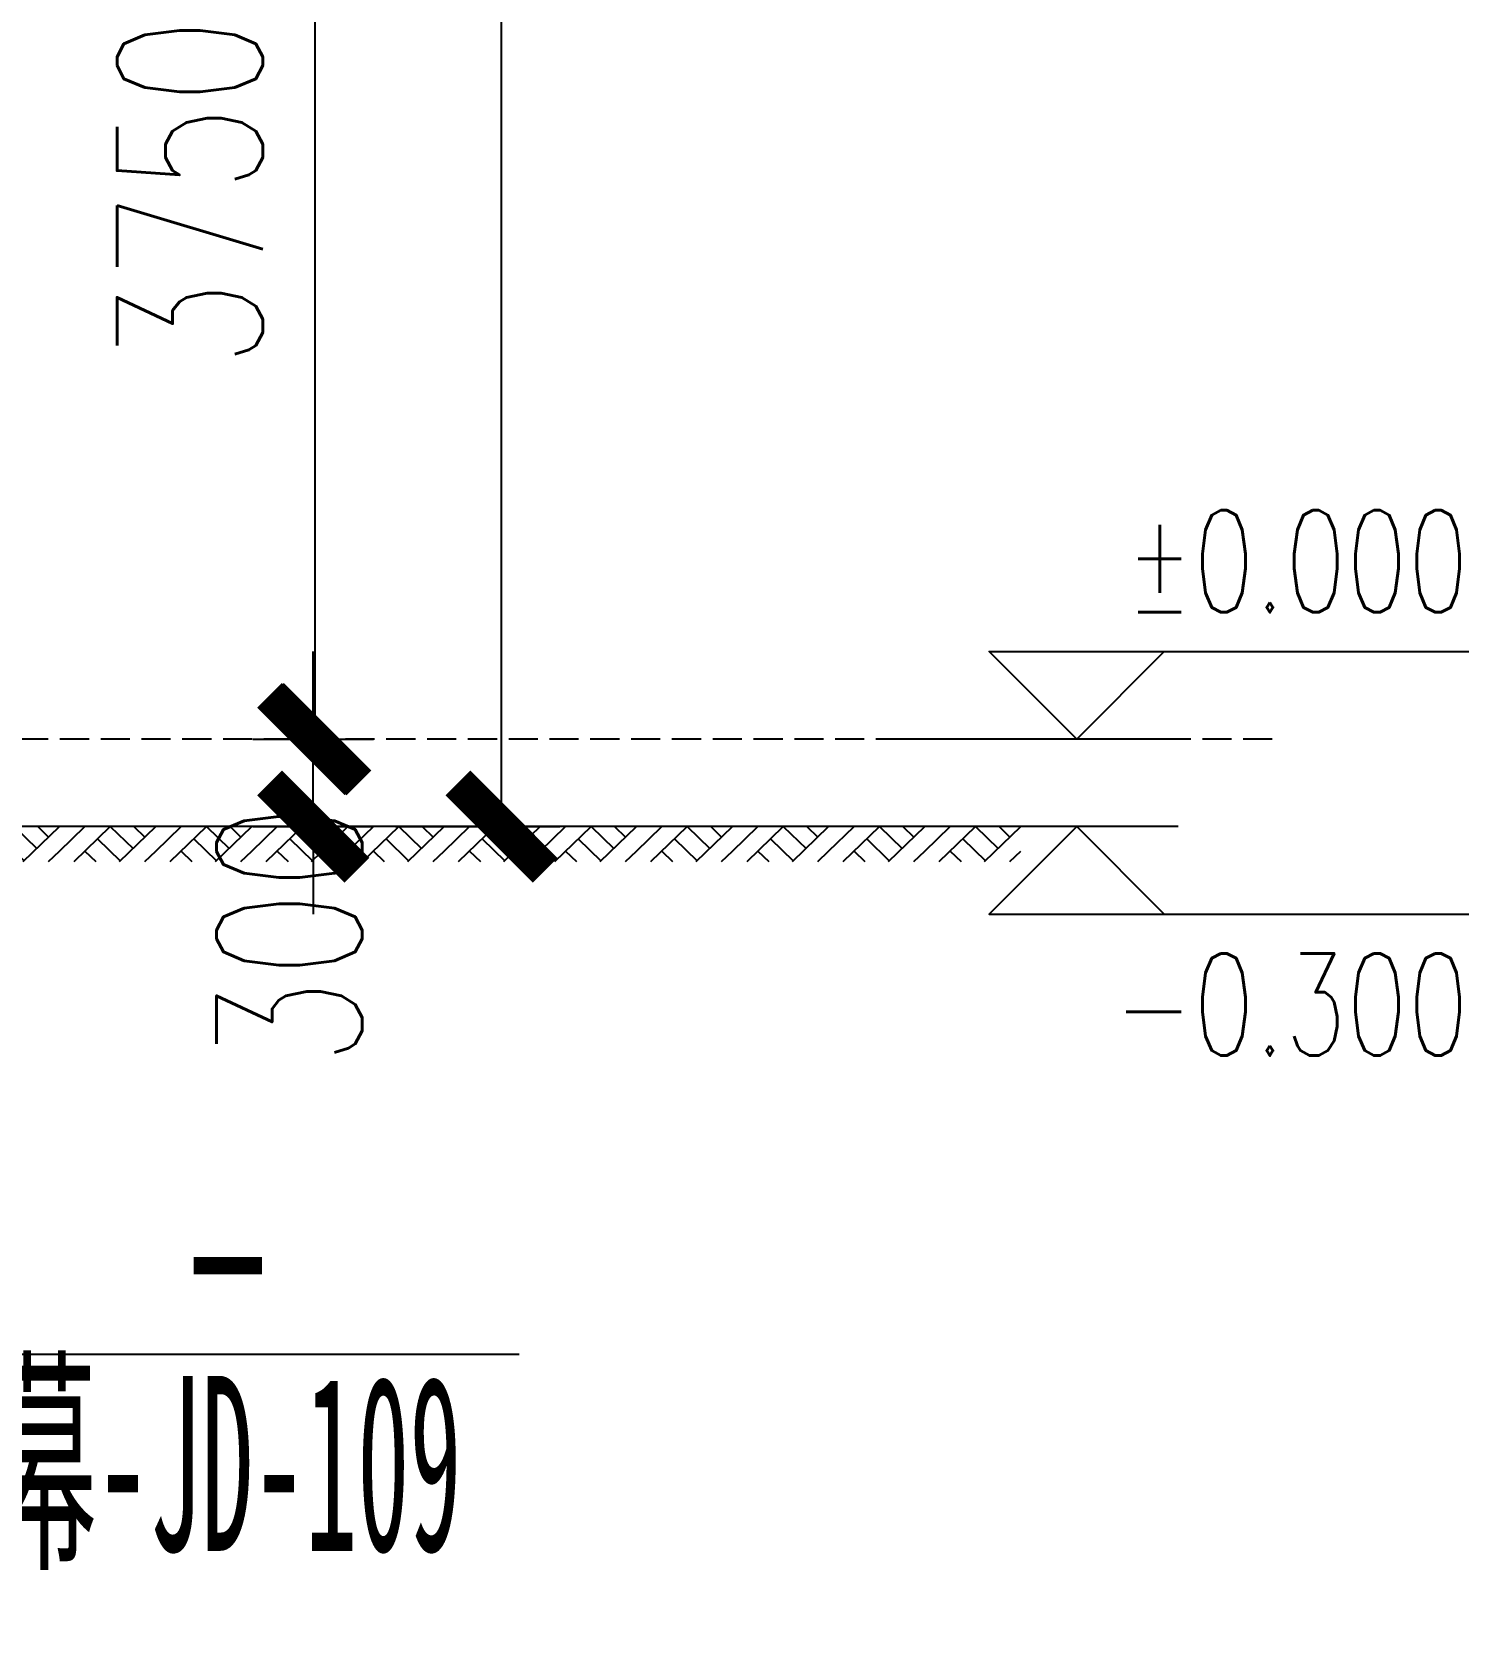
# Model space of a CAD drawing. Extents: x 220580 to 2027826, y -309201 to 71987.
# Drawn here: x 325459 to 330388, y -168389 to -162855 of the extents above; entities that cross this region are included whole.
import ezdxf
from ezdxf.enums import TextEntityAlignment as Align

# ---------------------------------------------------------------- set-up
doc = ezdxf.new("R2010")
doc.units = 0
doc.linetypes.add('DASH', pattern=[0.35, 0.25, -0.1])
doc.linetypes.add('ZN-DOT', pattern=[0.25, 0, -0.25])
for name, color, linetype in [('!ZN6-层高线-8', 8, 'ZN-DOT'), ('20剖面图$0$A-HATCH-2', 251, 'Continuous'), ('20剖面图$0$A-SFCE', 30, 'Continuous'), ('20剖面图$0$AS-WALL', 40, 'Continuous'), ('3符号', 173, 'Continuous'), ('3索引', 3, 'Continuous'), ('DIM', 173, 'Continuous')]:
    doc.layers.add(name, color=color, linetype=linetype)
doc.styles.add('DHTEXT-1', font='ROMANS.shx', dxfattribs={"width": 0.7, "bigfont": 'CHINESE.shx'})
doc.styles.add('中南符号', font='simhei.ttf')
doc.styles.add('卓越符号', font='ROMANS.shx', dxfattribs={"width": 0.7, "bigfont": 'CHINESE.shx'})
doc.dimstyles.new('ZN3', dxfattribs={"dimscale": 3, "dimtxt": 2.5, "dimasz": 1.5, "dimexe": 1, "dimexo": 2, "dimgap": 0.9, "dimtad": 1, "dimdec": 0, "dimdsep": 46, "dimtxsty": 'DHTEXT-1', "dimblk": 'ARCHTICK', "dimcen": 2.5, "dimclrd": 173, "dimclre": 173, "dimclrt": 7, "dimazin": 2, "dimtfac": 1, "dimtix": 1, "dimtmove": 2, "dimatfit": 3, "dimfxl": 0, "dimarcsym": 0})

# ---------------------------------------------------------------- blocks, each defined once
blk = doc.blocks.new('_ArchTick')
at = {"color": 0, "linetype": 'ByBlock', "const_width": 0.4}
blk.add_lwpolyline([(-0.5, -0.5), (0.5, 0.5)], dxfattribs=at)
blk = doc.blocks.new('*D548')
at = {"layer": 'Defpoints', "color": 0, "ltscale": 30, "transparency": 16777216}
for p in [(325816.5, -165279.4), (326423.3, -165279.4), (325816.5, -165579.4)]:
    blk.add_point(p, dxfattribs=at)
at = {"layer": 'DIM', "color": 173, "linetype": 'ByBlock', "lineweight": -2, "ltscale": 30, "transparency": 16777216}
for p, q in [((326423.3, -165279.4), (326423.3, -164979.4)), ((326216.5, -165279.4), (326623.3, -165279.4)), ((326423.3, -165579.4), (326423.3, -165279.4)), ((326216.5, -165579.4), (326623.3, -165579.4)), ((326423.3, -165579.4), (326423.3, -165879.4))]:
    blk.add_line(p, q, dxfattribs=at)
at = {"layer": 'DIM', "color": 173, "lineweight": -2, "ltscale": 30, "transparency": 16777216, "xscale": 300, "yscale": 300, "zscale": 300}
for p, rotation in [((326423.3, -165279.4), 270), ((326423.3, -165579.4), 90)]:
    blk.add_blockref('_ArchTick', p, dxfattribs=dict(at, rotation=rotation))
at = {"layer": 'DIM', "color": 7, "ltscale": 30, "transparency": 16777216, "insert": (326341.5, -165949.4), "char_height": 500, "attachment_point": 5, "rotation": 90, "style": 'DHTEXT-1'}
blk.add_mtext('300', dxfattribs=at)
blk = doc.blocks.new('*D549')
at = {"layer": 'Defpoints', "color": 0, "ltscale": 30, "transparency": 16777216}
for p in [(325816.5, -161529.4), (326430, -161529.4), (325816.5, -165279.4)]:
    blk.add_point(p, dxfattribs=at)
at = {"layer": 'DIM', "color": 173, "linetype": 'ByBlock', "lineweight": -2, "ltscale": 30, "transparency": 16777216}
for p, q in [((326216.5, -161529.4), (326630, -161529.4)), ((326430, -165279.4), (326430, -161529.4)), ((326216.5, -165279.4), (326630, -165279.4))]:
    blk.add_line(p, q, dxfattribs=at)
at = {"layer": 'DIM', "color": 173, "lineweight": -2, "ltscale": 30, "transparency": 16777216, "xscale": 300, "yscale": 300, "zscale": 300}
for p, rotation in [((326430, -161529.4), 90), ((326430, -165279.4), 270)]:
    blk.add_blockref('_ArchTick', p, dxfattribs=dict(at, rotation=rotation))
at = {"layer": 'DIM', "color": 7, "ltscale": 30, "transparency": 16777216, "insert": (326000, -163404.4), "char_height": 500, "attachment_point": 5, "rotation": 90, "style": 'DHTEXT-1'}
blk.add_mtext('3750', dxfattribs=at)
blk = doc.blocks.new('*D553')
at = {"layer": 'Defpoints', "color": 0, "ltscale": 30, "transparency": 16777216}
for p in [(326306, -152079.4), (327069.4, -152079.4), (326306, -165579.4)]:
    blk.add_point(p, dxfattribs=at)
at = {"layer": 'DIM', "color": 173, "linetype": 'ByBlock', "lineweight": -2, "ltscale": 30, "transparency": 16777216}
for p, q in [((326706, -152079.4), (327269.4, -152079.4)), ((327069.4, -165579.4), (327069.4, -152079.4)), ((326706, -165579.4), (327269.4, -165579.4))]:
    blk.add_line(p, q, dxfattribs=at)
at = {"layer": 'DIM', "color": 173, "lineweight": -2, "ltscale": 30, "transparency": 16777216, "xscale": 300, "yscale": 300, "zscale": 300}
for p, rotation in [((327069.4, -152079.4), 90), ((327069.4, -165579.4), 270)]:
    blk.add_blockref('_ArchTick', p, dxfattribs=dict(at, rotation=rotation))
at = {"layer": 'DIM', "color": 7, "ltscale": 30, "transparency": 16777216, "insert": (326639.4, -158829.4), "char_height": 500, "attachment_point": 5, "rotation": 90, "style": 'DHTEXT-1'}
blk.add_mtext('13500', dxfattribs=at)
blk = doc.blocks.new('20剖面图$0$$LinePat$素土夯实')
at = {"color": 0}
for p, q in [((0, -210), (210, 0)), ((120, -300), (420, 0)), ((420, 0), (608, -188)), ((495, -300), (795, 0)), ((615, 0), (705, -90)), ((315, -105), (502, -293)), ((210, -210), (300, -300)), ((705, -300), (795, -210))]:
    blk.add_line(p, q, dxfattribs=at)
blk = doc.blocks.new('20250828170426')
at = {"layer": '20剖面图$0$AS-WALL', "color": 8}
blk.add_lwpolyline([(4947.7, -250), (50, -250), (50, -250)], dxfattribs=at)
at = {"layer": '20剖面图$0$A-HATCH-2', "color": 8, "xscale": 0.4149008629672152, "yscale": 0.4, "zscale": 0.4}
for p in [(1319.4, -250), (1649.2, -250), (1979.1, -250), (2308.9, -250), (2638.8, -250), (2968.6, -250), (3298.5, -250), (3628.3, -250), (3958.2, -250), (4288, -250), (4617.8, -250)]:
    blk.add_blockref('20剖面图$0$$LinePat$素土夯实', p, dxfattribs=at)
blk = doc.blocks.new('*U416')
at = {"ltscale": 10}
blk.add_line((3.475, 0), (-6.849, 0), dxfattribs=at)
blk.add_lwpolyline([(3, 3), (0, 0), (-3, 3), (13.45, 3)])
at = {"color": 0, "style": '卓越符号', "width": 0.7, "flags": 8}
blk.add_attdef('±0.000', text='', height=3.5, dxfattribs=at).set_placement((13.45, 4.35), align=Align.RIGHT)
blk = doc.blocks.new('*U417')
at = {"ltscale": 10}
blk.add_line((3.475, 0), (-6.849, 0), dxfattribs=at)
blk.add_lwpolyline([(3, -3), (0, 0), (-3, -3), (13.45, -3)])
at = {"color": 0, "style": '卓越符号', "width": 0.7, "flags": 8}
blk.add_attdef('±0.000', text='', height=3.5, dxfattribs=at).set_placement((13.45, -7.85), align=Align.RIGHT)
blk = doc.blocks.new('中南-指向索引')
blk.add_wipeout([(0, 5), (-0.523, 4.973), (-1.04, 4.891), (-1.545, 4.755), (-2.034, 4.568), (-2.5, 4.33), (-2.939, 4.045), (-3.346, 3.716), (-3.716, 3.346), (-4.045, 2.939), (-4.33, 2.5), (-4.568, 2.034), (-4.755, 1.545), (-4.891, 1.04), (-4.973, 0.523), (-5, 0), (-4.973, -0.523), (-4.891, -1.04), (-4.755, -1.545), (-4.568, -2.034), (-4.33, -2.5), (-4.045, -2.939), (-3.716, -3.346), (-3.346, -3.716), (-2.939, -4.045), (-2.5, -4.33), (-2.034, -4.568), (-1.545, -4.755), (-1.04, -4.891), (-0.523, -4.973), (0, -5), (0.523, -4.973), (1.04, -4.891), (1.545, -4.755), (2.034, -4.568), (2.5, -4.33), (2.939, -4.045), (3.346, -3.716), (3.716, -3.346), (4.045, -2.939), (4.33, -2.5), (4.568, -2.034), (4.755, -1.545), (4.891, -1.04), (4.973, -0.523), (5, 0), (4.973, 0.523), (4.891, 1.04), (4.755, 1.545), (4.568, 2.034), (4.33, 2.5), (4.045, 2.939), (3.716, 3.346), (3.346, 3.716), (2.939, 4.045), (2.5, 4.33), (2.034, 4.568), (1.545, 4.755), (1.04, 4.891), (0.523, 4.973)])
blk.add_line((-5, 0), (5, 0))
at = {"color": 0, "style": '中南符号', "flags": 8}
blk.add_attdef('编号', text='', height=3, dxfattribs=at).set_placement((0, 0.365), align=Align.CENTER)
at = {"color": 0, "style": '中南符号', "width": 0.932285, "flags": 8}
blk.add_attdef('图号', text='', height=3, dxfattribs=at).set_placement((-4.037, -3.373), (4.008, -3.373), align=Align.FIT)

msp = doc.modelspace()

# ---------------------------------------------------------------- linework, layer by layer
at = {"layer": '!ZN6-层高线-8', "linetype": 'DASH', "ltscale": 400}
msp.add_line((329714, -165279.4), (319900.9, -165279.4), dxfattribs=at)
at = {"layer": '3索引'}
msp.add_lwpolyline([(324457, -166970.6), (324716.7, -167388.6), (325829, -167388.6)], dxfattribs=at)

# ---------------------------------------------------------------- dimensions: what is measured, and where the dimension line sits
at = {"layer": 'DIM', "ltscale": 30}
for p1, p2, distance, picture, middle in [((326306, -165579.4), (326306, -152079.4), -763.4, '*D553', (326639.4, -158829.4)), ((325816.5, -165279.4), (325816.5, -161529.4), -613.5, '*D549', (326000, -163404.4))]:
    dim = msp.add_aligned_dim(p1=p1, p2=p2, distance=distance, dimstyle='ZN3', override={"dimscale": 200}, dxfattribs=at)
    dim.commit()
    dim.dimension.update_dxf_attribs({"geometry": picture, "text_midpoint": middle})

# ---------------------------------------------------------------- next in the draw order: block references
at = {"layer": '3索引', "color": 7}
ref = msp.add_blockref('中南-指向索引', (326130.3, -167388.6), dxfattribs=dict(at, xscale=200, yscale=200, zscale=200))
ref.add_attrib('编号', '-', dxfattribs={"layer": '0', "color": 0, "height": 600, "style": '中南符号'}).set_placement((326130.3, -167315.6), align=Align.CENTER)
ref.add_attrib('图号', '幕-JD-109', dxfattribs={"layer": '0', "color": 0, "height": 600, "style": '中南符号', "width": 0.414349}).set_placement((325322.9, -168063.2), (326931.9, -168063.2), align=Align.FIT)

# ---------------------------------------------------------------- next in the draw order: dimensions: what is measured, and where the dimension line sits
at = {"layer": 'DIM', "ltscale": 30}
dim = msp.add_linear_dim(base=(326423.3, -165279.4), p1=(325816.5, -165579.4), p2=(325816.5, -165279.4), angle=90, dimstyle='ZN3', override={"dimscale": 200}, dxfattribs=at)
dim.commit()
dim.dimension.update_dxf_attribs({"geometry": '*D548', "text_midpoint": (326341.5, -165949.4), "dimtype": 129})

# ---------------------------------------------------------------- next in the draw order: block references
at = {"layer": '20剖面图$0$A-SFCE', "ltscale": 40}
msp.add_blockref('20250828170426', (323903.6, -165329.4), dxfattribs=at)

# ---------------------------------------------------------------- next in the draw order: block references
at = {"layer": '3符号', "color": 7}
ref = msp.add_blockref('*U416', (329043, -165279.4), dxfattribs=dict(at, xscale=100, yscale=100, zscale=100))
ref.add_attrib('±0.000', '%%P0.000', dxfattribs={"layer": '0', "color": 0, "height": 350, "style": '卓越符号', "width": 0.7}).set_placement((330388, -164844.4), align=Align.RIGHT)
ref = msp.add_blockref('*U417', (329043, -165579.4), dxfattribs=dict(at, xscale=100, yscale=100, zscale=100))
ref.add_attrib('±0.000', '-0.300', dxfattribs={"layer": '0', "color": 0, "height": 350, "style": '卓越符号', "width": 0.7}).set_placement((330388, -166364.4), align=Align.RIGHT)

doc.saveas('drawing.dxf')
